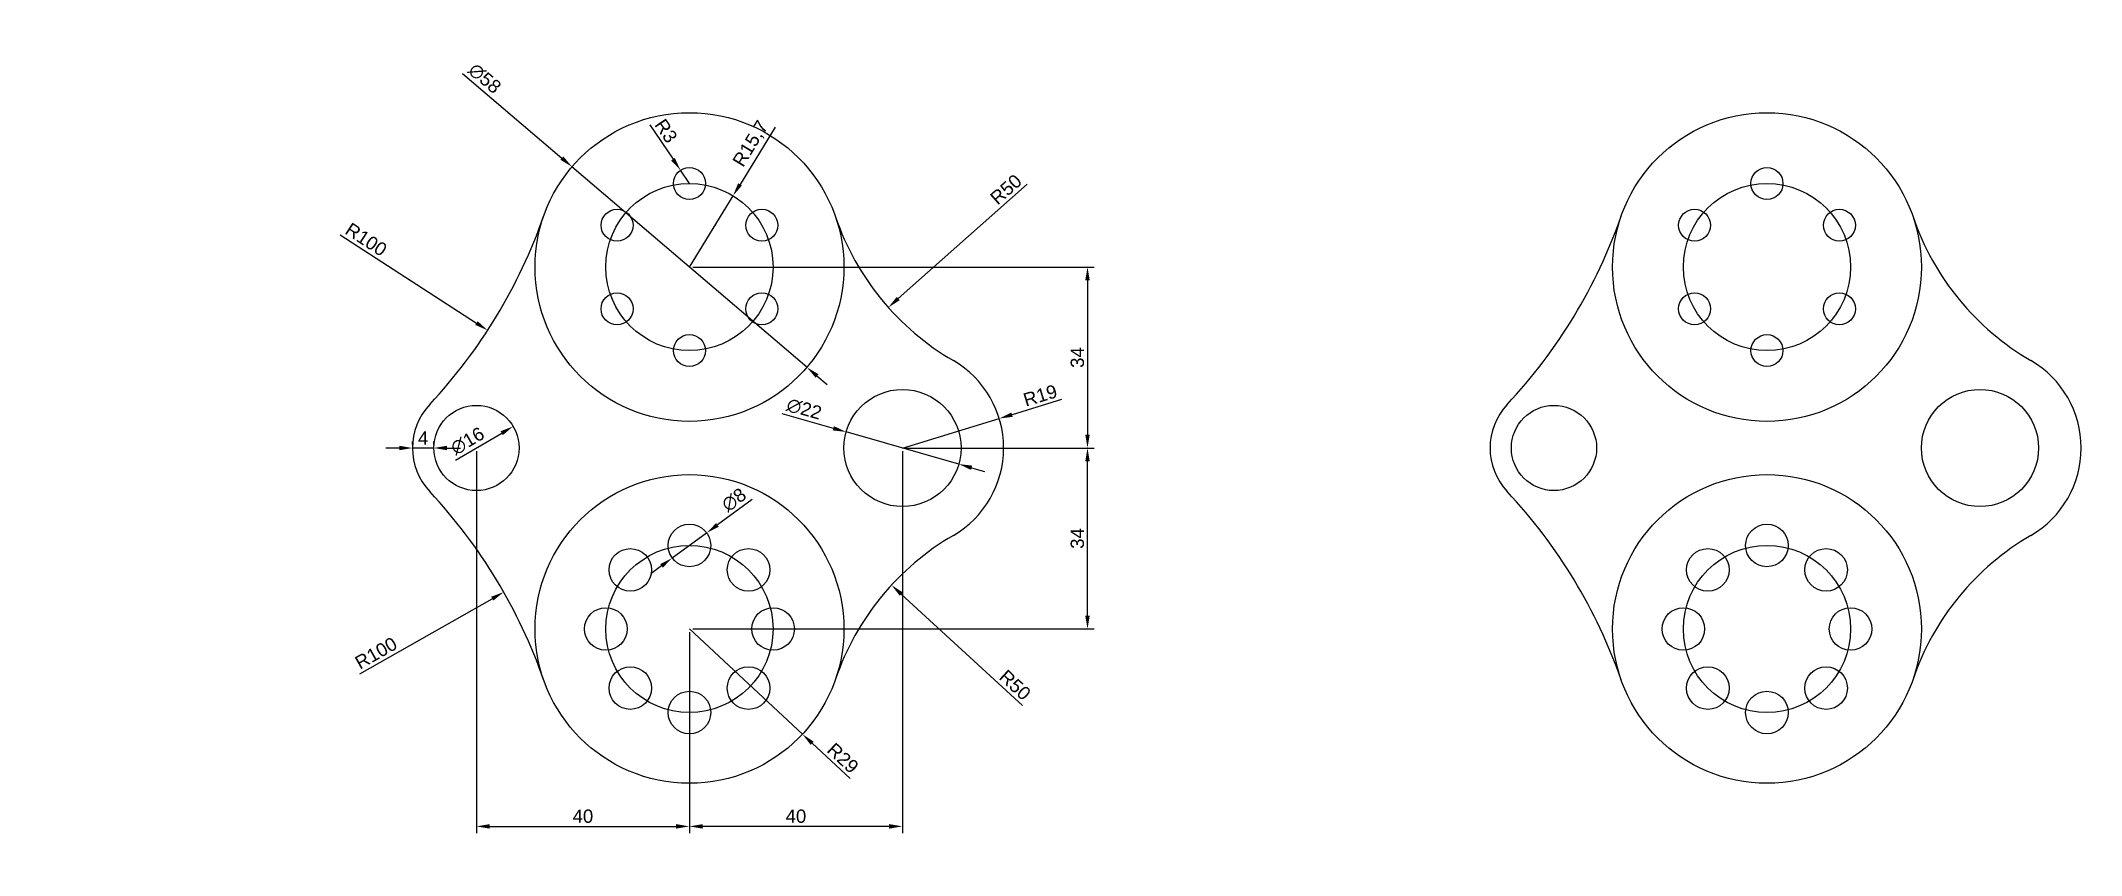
# Model space of a CAD drawing. Header units: millimetres. Extents: x 3030 to 3413, y 1829 to 1982.
import ezdxf

# ---------------------------------------------------------------- set-up
doc = ezdxf.new("R2010")
doc.units = ezdxf.units.MM
doc.styles.get("Standard").update_dxf_attribs({"font": 'arial.ttf'})
doc.dimstyles.new('ISO-25', dxfattribs={"dimtxt": 2.5, "dimasz": 2.5, "dimexe": 1.25, "dimexo": 0.625, "dimtad": 1, "dimtxsty": 'Standard', "dimcen": 2.5, "dimadec": 0, "dimazin": 0, "dimtfac": 1, "dimtmove": 0, "dimatfit": 3, "dimfxl": 1, "dimarcsym": 0})

# ---------------------------------------------------------------- blocks, each defined once
blk = doc.blocks.new('*U2')
blk.add_circle((0, 0), 3)
blk = doc.blocks.new('*U3')
at = {"color": 0, "linetype": 'ByBlock', "lineweight": -2, "transparency": 16777216}
blk.add_blockref('*U2', (3151.96, 1955.07), dxfattribs=at)
for p, rotation in [((3138.37, 1947.22), 59.99999999999999), ((3165.56, 1947.22), 300.0000000000001), ((3138.37, 1931.52), 120), ((3165.56, 1931.52), 240), ((3151.96, 1923.67), 180)]:
    blk.add_blockref('*U2', p, dxfattribs=dict(at, rotation=rotation))
blk = doc.blocks.new('*U7')
blk.add_circle((0, 0), 4)
blk = doc.blocks.new('*U8')
at = {"color": 0, "linetype": 'ByBlock', "lineweight": -2, "transparency": 16777216}
blk.add_blockref('*U7', (3151.96, 1887.07), dxfattribs=at)
for p, rotation in [((3140.86, 1882.47), 45.00000000000001), ((3163.06, 1882.47), 315), ((3136.26, 1871.37), 90), ((3167.66, 1871.37), 270), ((3140.86, 1860.27), 135), ((3163.06, 1860.27), 225), ((3151.96, 1855.67), 180)]:
    blk.add_blockref('*U7', p, dxfattribs=dict(at, rotation=rotation))
blk = doc.blocks.new('*U9')
blk.add_circle((0, 0), 3)
blk = doc.blocks.new('*U11')
at = {"color": 0, "linetype": 'ByBlock', "lineweight": -2, "transparency": 16777216}
blk.add_blockref('*U9', (3151.96, 1955.07), dxfattribs=at)
for p, rotation in [((3138.37, 1947.22), 59.99999999999999), ((3165.56, 1947.22), 300.0000000000001), ((3138.37, 1931.52), 120), ((3165.56, 1931.52), 240), ((3151.96, 1923.67), 180)]:
    blk.add_blockref('*U9', p, dxfattribs=dict(at, rotation=rotation))
blk = doc.blocks.new('*U12')
blk.add_circle((0, 0), 4)
blk = doc.blocks.new('*U13')
at = {"color": 0, "linetype": 'ByBlock', "lineweight": -2, "transparency": 16777216}
blk.add_blockref('*U12', (3151.96, 1887.07), dxfattribs=at)
for p, rotation in [((3140.86, 1882.47), 45.00000000000001), ((3163.06, 1882.47), 315), ((3136.26, 1871.37), 90), ((3167.66, 1871.37), 270), ((3140.86, 1860.27), 135), ((3163.06, 1860.27), 225), ((3151.96, 1855.67), 180)]:
    blk.add_blockref('*U12', p, dxfattribs=dict(at, rotation=rotation))
blk = doc.blocks.new('*D14')
at = {"color": 0, "lineweight": -2, "transparency": 16777216}
for p, q in [((3152.59, 1939.37), (3227.96, 1939.37)), ((3226.71, 1936.87), (3226.71, 1907.87)), ((3192.59, 1905.37), (3227.96, 1905.37))]:
    blk.add_line(p, q, dxfattribs=at)
at = {"color": 0, "transparency": 16777216}
for points in [[(3226.29, 1936.87), (3227.12, 1936.87), (3226.71, 1939.37)], [(3226.29, 1907.87), (3227.12, 1907.87), (3226.71, 1905.37)]]:
    blk.add_solid(points, dxfattribs=at)
at = {"layer": 'Defpoints', "color": 0, "transparency": 16777216}
for p in [(3151.96, 1939.37), (3191.96, 1905.37), (3226.71, 1905.37)]:
    blk.add_point(p, dxfattribs=at)
at = {"color": 0, "transparency": 16777216, "insert": (3224.81, 1922.37), "char_height": 2.5, "attachment_point": 5, "rotation": 90}
blk.add_mtext('34', dxfattribs=at)
blk = doc.blocks.new('*D15')
at = {"color": 0, "lineweight": -2, "transparency": 16777216}
for p, q in [((3192.59, 1905.37), (3227.96, 1905.37)), ((3226.71, 1873.87), (3226.71, 1902.87)), ((3152.59, 1871.37), (3227.96, 1871.37))]:
    blk.add_line(p, q, dxfattribs=at)
at = {"color": 0, "transparency": 16777216}
for points in [[(3226.29, 1902.87), (3227.12, 1902.87), (3226.71, 1905.37)], [(3226.29, 1873.87), (3227.12, 1873.87), (3226.71, 1871.37)]]:
    blk.add_solid(points, dxfattribs=at)
at = {"layer": 'Defpoints', "color": 0, "transparency": 16777216}
for p in [(3191.96, 1905.37), (3226.71, 1905.37), (3151.96, 1871.37)]:
    blk.add_point(p, dxfattribs=at)
at = {"color": 0, "transparency": 16777216, "insert": (3224.81, 1888.37), "char_height": 2.5, "attachment_point": 5, "rotation": 90}
blk.add_mtext('34', dxfattribs=at)
blk = doc.blocks.new('*D16')
at = {"color": 0, "lineweight": -2, "transparency": 16777216}
blk.add_line((3215.36, 1954.93), (3191.18, 1933.45), dxfattribs=at)
at = {"color": 0, "transparency": 16777216}
blk.add_solid([(3190.9, 1933.77), (3191.45, 1933.14), (3189.31, 1931.79)], dxfattribs=at)
at = {"layer": 'Defpoints', "color": 0, "transparency": 16777216}
for p in [(3226.69, 1964.99), (3189.31, 1931.79)]:
    blk.add_point(p, dxfattribs=at)
at = {"color": 0, "transparency": 16777216, "insert": (3211.4, 1953.95), "char_height": 2.5, "attachment_point": 5, "rotation": 41.6063}
blk.add_mtext('R50', dxfattribs=at)
blk = doc.blocks.new('*D17')
at = {"color": 0, "lineweight": -2, "transparency": 16777216}
blk.add_line((3214.47, 1857), (3191.74, 1877.92), dxfattribs=at)
at = {"color": 0, "transparency": 16777216}
blk.add_solid([(3192.03, 1878.23), (3191.46, 1877.61), (3189.91, 1879.61)], dxfattribs=at)
at = {"layer": 'Defpoints', "color": 0, "transparency": 16777216}
for p in [(3189.91, 1879.61), (3226.69, 1845.75)]:
    blk.add_point(p, dxfattribs=at)
at = {"color": 0, "transparency": 16777216, "insert": (3213.1, 1860.84), "char_height": 2.5, "attachment_point": 5, "rotation": 317.3699}
blk.add_mtext('R50', dxfattribs=at)
blk = doc.blocks.new('*D18')
at = {"color": 0, "lineweight": -2, "transparency": 16777216}
for p, q in [((3163.76, 1895.7), (3157.21, 1890.91)), ((3148.73, 1884.71), (3155.19, 1889.43)), ((3146.72, 1883.24), (3144.7, 1881.76))]:
    blk.add_line(p, q, dxfattribs=at)
at = {"color": 0, "transparency": 16777216}
for points in [[(3156.96, 1891.24), (3157.46, 1890.57), (3155.19, 1889.43)], [(3146.47, 1883.57), (3146.96, 1882.9), (3148.73, 1884.71)]]:
    blk.add_solid(points, dxfattribs=at)
at = {"layer": 'Defpoints', "color": 0, "transparency": 16777216}
for p in [(3155.19, 1889.43), (3148.73, 1884.71)]:
    blk.add_point(p, dxfattribs=at)
at = {"color": 0, "transparency": 16777216, "insert": (3160.33, 1895.63), "char_height": 2.5, "attachment_point": 5, "rotation": 36.1739}
blk.add_mtext('∅8', dxfattribs=at)
blk = doc.blocks.new('*D19')
at = {"color": 0, "lineweight": -2, "transparency": 16777216}
for p, q in [((3111.96, 1904.75), (3111.96, 1833.03)), ((3151.96, 1870.75), (3151.96, 1833.03)), ((3114.46, 1834.28), (3149.46, 1834.28))]:
    blk.add_line(p, q, dxfattribs=at)
at = {"color": 0, "transparency": 16777216}
for points in [[(3114.46, 1834.7), (3114.46, 1833.86), (3111.96, 1834.28)], [(3149.46, 1834.7), (3149.46, 1833.86), (3151.96, 1834.28)]]:
    blk.add_solid(points, dxfattribs=at)
at = {"layer": 'Defpoints', "color": 0, "transparency": 16777216}
for p in [(3111.96, 1905.37), (3151.96, 1871.37), (3151.96, 1834.28)]:
    blk.add_point(p, dxfattribs=at)
at = {"color": 0, "transparency": 16777216, "insert": (3131.96, 1836.18), "char_height": 2.5, "attachment_point": 5}
blk.add_mtext('40', dxfattribs=at)
blk = doc.blocks.new('*D20')
at = {"color": 0, "lineweight": -2, "transparency": 16777216}
for p, q in [((3191.96, 1904.75), (3191.96, 1833.03)), ((3151.96, 1870.75), (3151.96, 1833.03)), ((3189.46, 1834.28), (3154.46, 1834.28))]:
    blk.add_line(p, q, dxfattribs=at)
at = {"color": 0, "transparency": 16777216}
for points in [[(3154.46, 1834.7), (3154.46, 1833.86), (3151.96, 1834.28)], [(3189.46, 1834.7), (3189.46, 1833.86), (3191.96, 1834.28)]]:
    blk.add_solid(points, dxfattribs=at)
at = {"layer": 'Defpoints', "color": 0, "transparency": 16777216}
for p in [(3191.96, 1905.37), (3151.96, 1871.37), (3151.96, 1834.28)]:
    blk.add_point(p, dxfattribs=at)
at = {"color": 0, "transparency": 16777216, "insert": (3171.96, 1836.18), "char_height": 2.5, "attachment_point": 5}
blk.add_mtext('40', dxfattribs=at)
blk = doc.blocks.new('*D21')
at = {"color": 0, "lineweight": -2, "transparency": 16777216}
for p, q in [((3151.96, 1871.37), (3173.18, 1851.6)), ((3182.12, 1843.26), (3175, 1849.89))]:
    blk.add_line(p, q, dxfattribs=at)
at = {"color": 0, "transparency": 16777216}
blk.add_solid([(3175.29, 1850.2), (3174.72, 1849.59), (3173.18, 1851.6)], dxfattribs=at)
at = {"layer": 'Defpoints', "color": 0, "transparency": 16777216}
for p in [(3151.96, 1871.37), (3173.18, 1851.6)]:
    blk.add_point(p, dxfattribs=at)
at = {"color": 0, "transparency": 16777216, "insert": (3180.77, 1847.11), "char_height": 2.5, "attachment_point": 5, "rotation": 317.0088}
blk.add_mtext('R29', dxfattribs=at)
blk = doc.blocks.new('*D22')
at = {"color": 0, "lineweight": -2, "transparency": 16777216}
for p, q in [((3221.84, 1914.47), (3212.53, 1911.63)), ((3191.96, 1905.37), (3210.14, 1910.91))]:
    blk.add_line(p, q, dxfattribs=at)
at = {"color": 0, "transparency": 16777216}
blk.add_solid([(3212.41, 1912.03), (3212.65, 1911.23), (3210.14, 1910.91)], dxfattribs=at)
at = {"layer": 'Defpoints', "color": 0, "transparency": 16777216}
for p in [(3210.14, 1910.91), (3191.96, 1905.37)]:
    blk.add_point(p, dxfattribs=at)
at = {"color": 0, "transparency": 16777216, "insert": (3217.83, 1915.23), "char_height": 2.5, "attachment_point": 5, "rotation": 16.9322}
blk.add_mtext('R19', dxfattribs=at)
blk = doc.blocks.new('*D23')
at = {"color": 0, "lineweight": -2, "transparency": 16777216}
for p, q in [((3169.34, 1911.84), (3178.98, 1909.08)), ((3202.54, 1902.35), (3181.39, 1908.39)), ((3204.94, 1901.66), (3207.35, 1900.97))]:
    blk.add_line(p, q, dxfattribs=at)
at = {"color": 0, "transparency": 16777216}
for points in [[(3179.1, 1909.48), (3178.87, 1908.68), (3181.39, 1908.39)], [(3205.06, 1902.06), (3204.83, 1901.26), (3202.54, 1902.35)]]:
    blk.add_solid(points, dxfattribs=at)
at = {"layer": 'Defpoints', "color": 0, "transparency": 16777216}
for p in [(3181.39, 1908.39), (3202.54, 1902.35)]:
    blk.add_point(p, dxfattribs=at)
at = {"color": 0, "transparency": 16777216, "insert": (3173.5, 1912.7), "char_height": 2.5, "attachment_point": 5, "rotation": 344.0491}
blk.add_mtext('∅22', dxfattribs=at)
blk = doc.blocks.new('*D24')
at = {"color": 0, "lineweight": -2, "transparency": 16777216}
blk.add_line((3108.04, 1903.07), (3116.71, 1908.16), dxfattribs=at)
at = {"color": 0, "transparency": 16777216}
blk.add_solid([(3116.5, 1908.52), (3116.92, 1907.8), (3118.86, 1909.42)], dxfattribs=at)
at = {"layer": 'Defpoints', "color": 0, "transparency": 16777216}
for p in [(3118.86, 1909.42), (3105.06, 1901.32)]:
    blk.add_point(p, dxfattribs=at)
at = {"color": 0, "transparency": 16777216, "insert": (3110.3, 1906.68), "char_height": 2.5, "attachment_point": 5, "rotation": 30.4184}
blk.add_mtext('∅16', dxfattribs=at)
blk = doc.blocks.new('*D26')
at = {"color": 0, "lineweight": -2, "transparency": 16777216}
blk.add_line((3090.07, 1862.93), (3114.92, 1877.06), dxfattribs=at)
at = {"color": 0, "transparency": 16777216}
blk.add_solid([(3114.72, 1877.42), (3115.13, 1876.7), (3117.09, 1878.3)], dxfattribs=at)
at = {"layer": 'Defpoints', "color": 0, "transparency": 16777216}
for p in [(3117.09, 1878.3), (3030.17, 1828.86)]:
    blk.add_point(p, dxfattribs=at)
at = {"color": 0, "transparency": 16777216, "insert": (3093.11, 1866.84), "char_height": 2.5, "attachment_point": 5, "rotation": 29.6268}
blk.add_mtext('R100', dxfattribs=at)
blk = doc.blocks.new('*D27')
at = {"color": 0, "lineweight": -2, "transparency": 16777216}
blk.add_line((3086.38, 1945.44), (3111.98, 1928.84), dxfattribs=at)
at = {"color": 0, "transparency": 16777216}
blk.add_solid([(3112.21, 1929.19), (3111.75, 1928.49), (3114.08, 1927.48)], dxfattribs=at)
at = {"layer": 'Defpoints', "color": 0, "transparency": 16777216}
for p in [(3030.17, 1981.88), (3114.08, 1927.48)]:
    blk.add_point(p, dxfattribs=at)
at = {"color": 0, "transparency": 16777216, "insert": (3091.26, 1944.54), "char_height": 2.5, "attachment_point": 5, "rotation": 327.0445}
blk.add_mtext('R100', dxfattribs=at)
blk = doc.blocks.new('*D28')
at = {"color": 0, "lineweight": -2, "transparency": 16777216}
for p, q in [((3097.46, 1905.37), (3094.96, 1905.37)), ((3099.96, 1906), (3099.96, 1906.62)), ((3103.96, 1905.37), (3099.96, 1905.37)), ((3103.96, 1906), (3103.96, 1906.62)), ((3106.46, 1905.37), (3108.96, 1905.37))]:
    blk.add_line(p, q, dxfattribs=at)
at = {"color": 0, "transparency": 16777216}
for points in [[(3097.46, 1905.79), (3097.46, 1904.95), (3099.96, 1905.37)], [(3106.46, 1905.79), (3106.46, 1904.95), (3103.96, 1905.37)]]:
    blk.add_solid(points, dxfattribs=at)
at = {"layer": 'Defpoints', "color": 0, "transparency": 16777216}
for p in [(3099.96, 1905.37), (3099.96, 1905.37), (3103.96, 1905.37)]:
    blk.add_point(p, dxfattribs=at)
at = {"color": 0, "transparency": 16777216, "insert": (3101.96, 1907.25), "char_height": 2.5, "attachment_point": 5}
blk.add_mtext('4', dxfattribs=at)
blk = doc.blocks.new('*D29')
at = {"color": 0, "lineweight": -2, "transparency": 16777216}
for p, q in [((3109.37, 1975.76), (3128.01, 1959.83)), ((3174.01, 1920.54), (3129.91, 1958.21)), ((3175.91, 1918.91), (3177.81, 1917.29))]:
    blk.add_line(p, q, dxfattribs=at)
at = {"color": 0, "transparency": 16777216}
for points in [[(3128.28, 1960.15), (3127.74, 1959.51), (3129.91, 1958.21)], [(3176.18, 1919.23), (3175.64, 1918.59), (3174.01, 1920.54)]]:
    blk.add_solid(points, dxfattribs=at)
at = {"layer": 'Defpoints', "color": 0, "transparency": 16777216}
for p in [(3129.91, 1958.21), (3174.01, 1920.54)]:
    blk.add_point(p, dxfattribs=at)
at = {"color": 0, "transparency": 16777216, "insert": (3113.52, 1974.8), "char_height": 2.5, "attachment_point": 5, "rotation": 319.4944}
blk.add_mtext('∅58', dxfattribs=at)
blk = doc.blocks.new('*D30')
at = {"color": 0, "lineweight": -2, "transparency": 16777216}
for p, q in [((3168.05, 1965.68), (3161.46, 1954.9)), ((3151.96, 1939.37), (3160.15, 1952.77))]:
    blk.add_line(p, q, dxfattribs=at)
at = {"color": 0, "transparency": 16777216}
blk.add_solid([(3161.1, 1955.12), (3161.81, 1954.68), (3160.15, 1952.77)], dxfattribs=at)
at = {"layer": 'Defpoints', "color": 0, "transparency": 16777216}
for p in [(3160.15, 1952.77), (3151.96, 1939.37)]:
    blk.add_point(p, dxfattribs=at)
at = {"color": 0, "transparency": 16777216, "insert": (3163.59, 1962.47), "char_height": 2.5, "attachment_point": 5, "rotation": 58.5586}
blk.add_mtext('R15,7', dxfattribs=at)
blk = doc.blocks.new('*D31')
at = {"color": 0, "lineweight": -2, "transparency": 16777216}
for p, q in [((3144.52, 1966.07), (3148.88, 1959.63)), ((3151.96, 1955.07), (3150.28, 1957.56))]:
    blk.add_line(p, q, dxfattribs=at)
at = {"color": 0, "transparency": 16777216}
blk.add_solid([(3149.22, 1959.86), (3148.53, 1959.39), (3150.28, 1957.56)], dxfattribs=at)
at = {"layer": 'Defpoints', "color": 0, "transparency": 16777216}
for p in [(3150.28, 1957.56), (3151.96, 1955.07)]:
    blk.add_point(p, dxfattribs=at)
at = {"color": 0, "transparency": 16777216, "insert": (3147.57, 1964.95), "char_height": 2.5, "attachment_point": 5, "rotation": 304.1005}
blk.add_mtext('R3', dxfattribs=at)

msp = doc.modelspace()

# ---------------------------------------------------------------- linework, layer by layer
for centre, radius in [((3151.963, 1939.372), 29), ((3354.292, 1939.372), 29), ((3151.963, 1939.372), 15.7), ((3354.292, 1939.372), 15.7), ((3191.963, 1905.372), 11), ((3394.292, 1905.372), 11), ((3111.963, 1905.372), 8), ((3314.292, 1905.372), 8), ((3151.963, 1871.372), 29), ((3354.292, 1871.372), 29), ((3151.963, 1871.372), 15.7), ((3354.292, 1871.372), 15.7)]:
    msp.add_circle(centre, radius)
for centre, radius, start, end in [((3030.168, 1981.88), 100, 316.91255, 340.76004), ((3226.693, 1964.994), 50, 198.92551, 239.77986), ((3232.497, 1981.88), 100, 316.91255, 340.76004), ((3429.021, 1964.994), 50, 198.92551, 239.77986), ((3191.963, 1905.372), 19, 300.22014, 59.77986), ((3394.292, 1905.372), 19, 300.22014, 59.77986), ((3111.963, 1905.372), 12, 136.91255, 223.08745), ((3314.292, 1905.372), 12, 136.91255, 223.08745), ((3030.168, 1828.863), 100, 19.23996, 43.08745), ((3232.497, 1828.863), 100, 19.23996, 43.08745), ((3226.693, 1845.749), 50, 120.22014, 161.07449), ((3429.021, 1845.749), 50, 120.22014, 161.07449)]:
    msp.add_arc(centre, radius, start, end)

# ---------------------------------------------------------------- block references
for name, p in [('*U3', (0, 0)), ('*U11', (202.328, 0)), ('*U8', (0, 0)), ('*U13', (202.328, 0))]:
    msp.add_blockref(name, p)

# ---------------------------------------------------------------- dimensions: what is measured, and where the dimension line sits
at = {"color": 114, "true_color": 0x139b48}
for center, mpoint, picture, middle in [((3030.168, 1981.88), (3114.078, 1927.482), '*D27', (3090.225, 1942.945)), ((3226.693, 1964.994), (3189.306, 1931.794), '*D16', (3212.658, 1952.531)), ((3030.168, 1828.863), (3117.095, 1878.298), '*D26', (3094.048, 1865.191)), ((3226.693, 1845.749), (3189.905, 1879.612), '*D17', (3211.813, 1859.446))]:
    dim = msp.add_radius_dim(center=center, mpoint=mpoint, dimstyle='ISO-25', dxfattribs=at)
    dim.commit()
    dim.dimension.update_dxf_attribs({"geometry": picture, "text_midpoint": middle, "dimtype": 164})
for p1, p2, picture, middle in [((3174.013, 1920.535), (3129.913, 1958.208), '*D29', (3112.244, 1973.302)), ((3105.064, 1901.321), (3118.862, 1909.422), '*D24', (3111.295, 1904.979)), ((3148.734, 1884.711), (3155.192, 1889.433), '*D18', (3161.494, 1894.041))]:
    dim = msp.add_diameter_dim_2p(p1=p1, p2=p2, dimstyle='ISO-25', dxfattribs=at)
    dim.commit()
    dim.dimension.update_dxf_attribs({"geometry": picture, "text_midpoint": middle, "dimtype": 163})
for center, mpoint, picture, middle in [((3151.963, 1955.072), (3150.281, 1957.556), '*D31', (3147.573, 1964.949)), ((3151.963, 1939.372), (3160.153, 1952.766), '*D30', (3163.59, 1962.466)), ((3191.963, 1905.372), (3210.14, 1910.905), '*D22', (3217.827, 1915.233)), ((3151.963, 1871.372), (3173.176, 1851.597), '*D21', (3180.773, 1847.114))]:
    dim = msp.add_radius_dim(center=center, mpoint=mpoint, dimstyle='ISO-25', dxfattribs=at)
    dim.commit()
    dim.dimension.update_dxf_attribs({"geometry": picture, "text_midpoint": middle})
for p1, picture, middle in [((3151.963, 1939.372), '*D14', (3224.806, 1922.372)), ((3151.963, 1871.372), '*D15', (3224.806, 1888.372))]:
    dim = msp.add_linear_dim(base=(3226.708, 1905.372), p1=p1, p2=(3191.963, 1905.372), angle=90, dimstyle='ISO-25', dxfattribs=at)
    dim.commit()
    dim.dimension.update_dxf_attribs({"geometry": picture, "text_midpoint": middle})
dim = msp.add_diameter_dim_2p(p1=(3202.54, 1902.349), p2=(3181.387, 1908.395), dimstyle='ISO-25', dxfattribs=at)
dim.commit()
dim.dimension.update_dxf_attribs({"geometry": '*D23', "text_midpoint": (3172.961, 1910.803)})
for base, p1, p2, picture, middle in [((3099.963, 1905.372), (3103.963, 1905.372), (3099.963, 1905.372), '*D28', (3101.963, 1907.247)), ((3151.963, 1834.28), (3111.963, 1905.372), (3151.963, 1871.372), '*D19', (3131.963, 1836.182)), ((3151.963, 1834.28), (3191.963, 1905.372), (3151.963, 1871.372), '*D20', (3171.963, 1836.182))]:
    dim = msp.add_linear_dim(base=base, p1=p1, p2=p2, dimstyle='ISO-25', dxfattribs=at)
    dim.commit()
    dim.dimension.update_dxf_attribs({"geometry": picture, "text_midpoint": middle})

doc.saveas('drawing.dxf')
